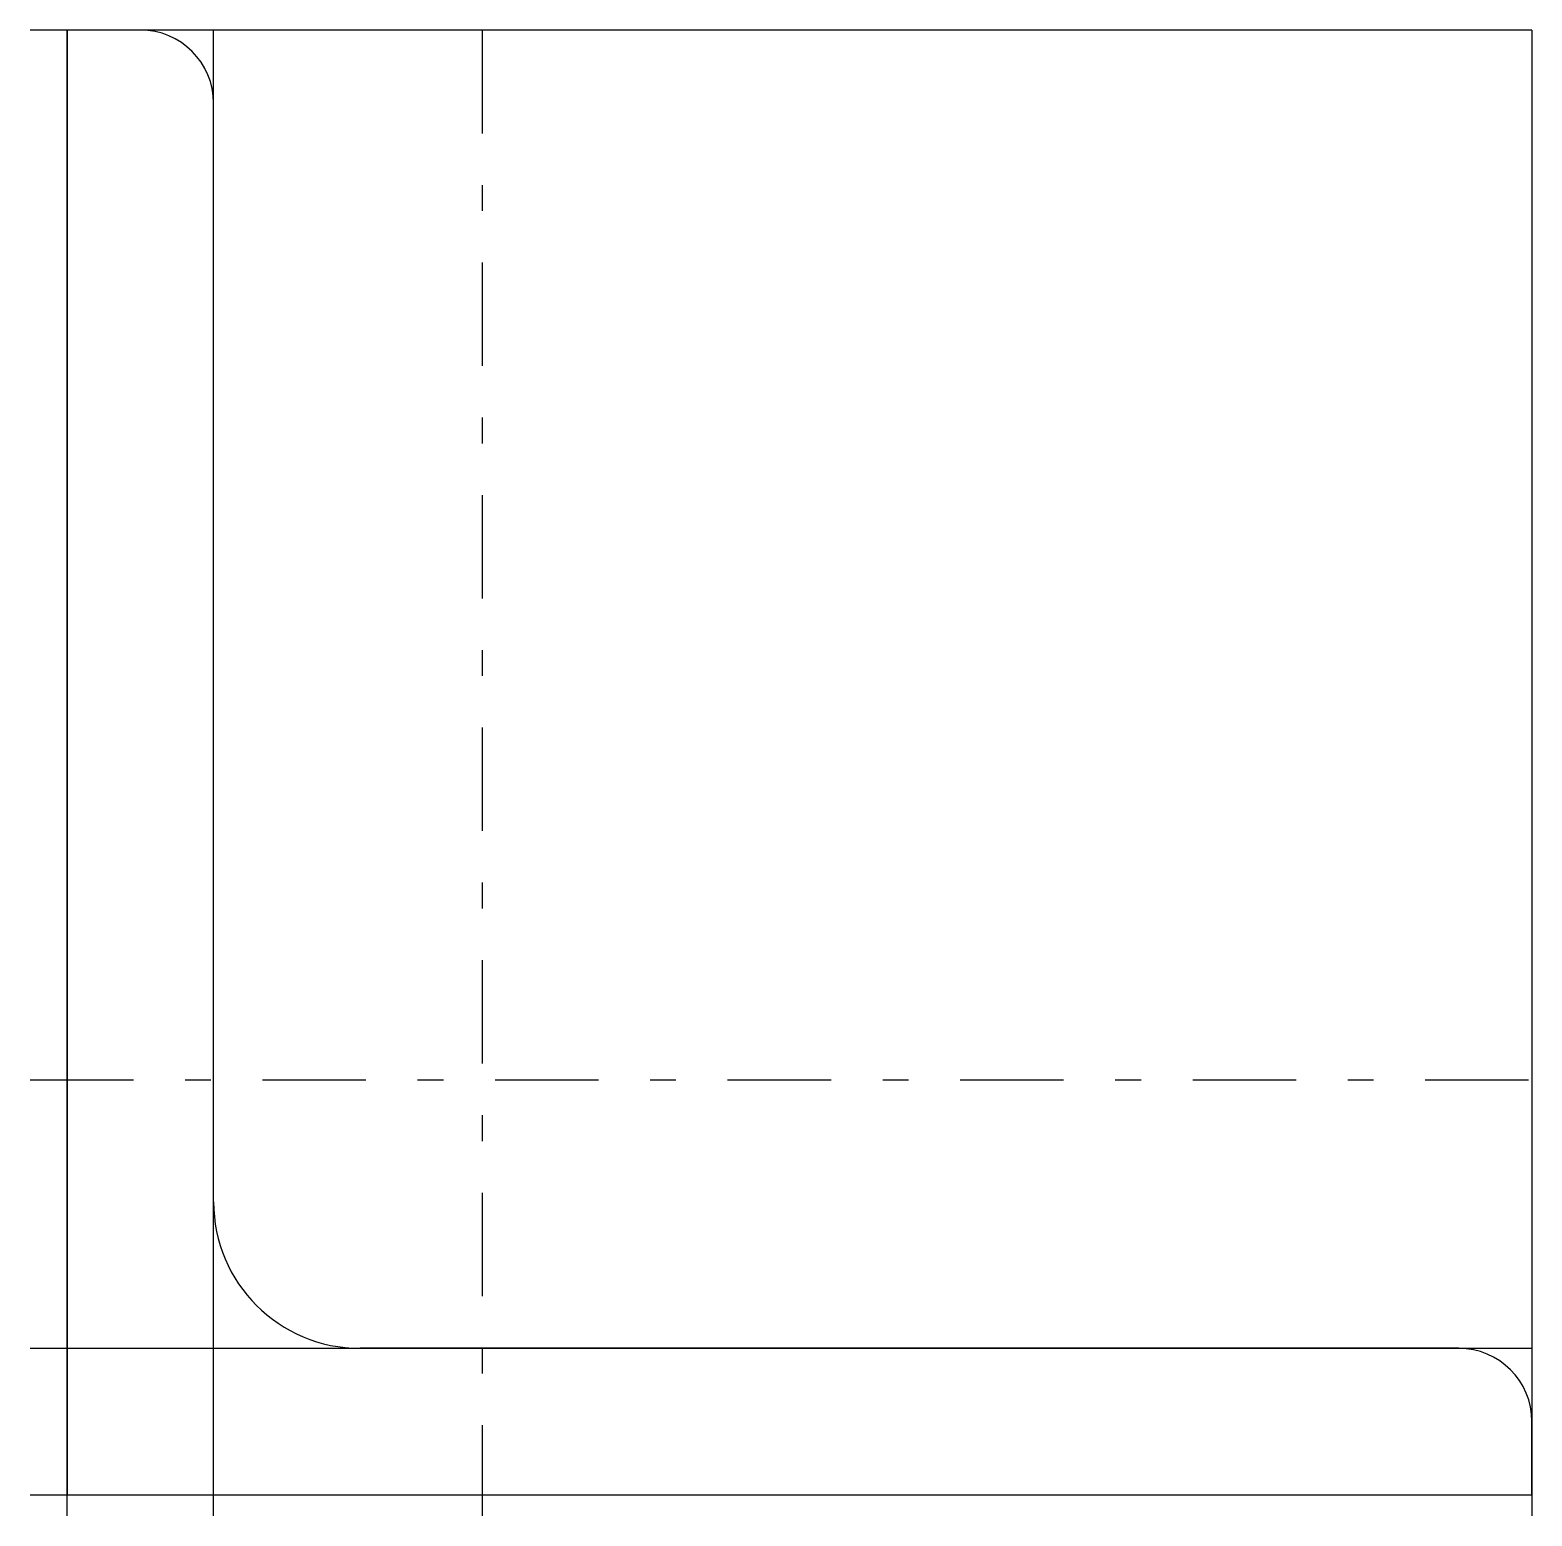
# Model space of a CAD drawing. Extents: x -5 to 180, y -3 to 180.
import ezdxf

# ---------------------------------------------------------------- set-up
doc = ezdxf.new("R2010")
doc.units = 0
doc.linetypes.add('CENTER', pattern=[28.575, 12.7, -6.35, 3.175, -6.35])
doc.layers.get('0').update_dxf_attribs({"linetype": 'CONTINUOUS'})

msp = doc.modelspace()

# ---------------------------------------------------------------- linework, layer by layer
at = {"linetype": 'CONTINUOUS'}
for p, q in [((180, 180), (-4.56, 180)), ((0, -2.6), (0, 180)), ((9, 180), (0, 180)), ((0, 180), (0, 0)), ((18, -2.6), (18, 180)), ((180, 180), (180, -2.6)), ((18, 36), (18, 171)), ((-4.56, 18), (180, 18)), ((171, 18), (36, 18)), ((180, 0), (180, 9)), ((-4.56, 0), (180, 0)), ((0, 0), (180, 0))]:
    msp.add_line(p, q, dxfattribs=at)
at = {"linetype": 'CENTER'}
for p, q in [((51, 180), (51, -2.6)), ((-4.56, 51), (180, 51))]:
    msp.add_line(p, q, dxfattribs=at)
at = {"linetype": 'CONTINUOUS'}
for centre, radius, start, end in [((9, 171), 9, 0, 90), ((36, 36), 18, 180, 270), ((171, 9), 9, 0, 90)]:
    msp.add_arc(centre, radius, start, end, dxfattribs=at)

doc.saveas('drawing.dxf')
